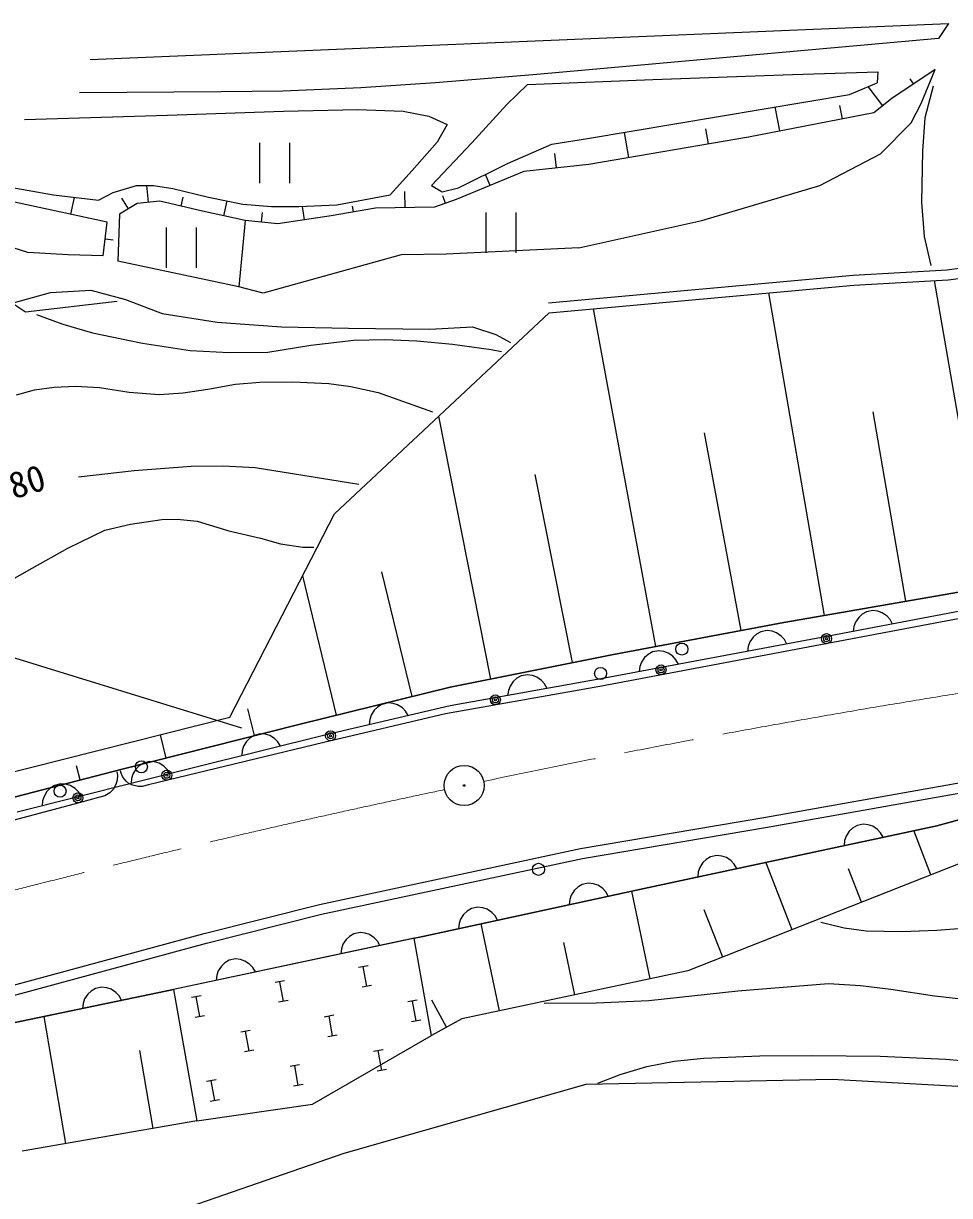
# Model space of a CAD drawing. Units: millimetres, scale not verified. Extents: x 40000 to 680000, y 20000 to 380000.
# Drawn here: x 148876 to 195198, y 269125 to 327772 of the extents above; entities that cross this region are included whole.
import ezdxf
from ezdxf.enums import TextEntityAlignment as Align

# ---------------------------------------------------------------- set-up
doc = ezdxf.new("R2010")
doc.units = ezdxf.units.MM
doc.header["$LTSCALE"] = 1000
doc.linetypes.add('CHAIN', pattern=[18.5, 12, -1.5, 3.5, -1.5])
for name, color, linetype, lineweight in [('S-BGD', 7, 'Continuous', 25), ('S-BMK', 2, 'CHAIN', 13), ('S-BMK-SRVR', 3, 'Continuous', 25), ('S-STR-HTXT', 7, 'Continuous', 13), ('S-STR-STRC', 7, 'Continuous', 25)]:
    doc.layers.add(name, color=color, linetype=linetype, lineweight=lineweight)
doc.styles.add('ＭＳ ゴシック', font='')
doc.styles.get('ＭＳ ゴシック').set_extended_font_data('MS Gothic')

msp = doc.modelspace()

# ---------------------------------------------------------------- linework, layer by layer
at = {"layer": 'S-BGD'}
for p, q in [((152212, 325975), (195142, 327772)), ((195142, 327772), (194643, 327020)), ((194643, 327020), (174549, 325223)), ((174549, 325223), (169484, 324805)), ((174092, 324721), (180361, 324972)), ((180361, 324972), (187336, 325223)), ((187336, 325223), (191613, 325348)), ((191613, 325348), (191571, 324805)), ((194477, 325474), (192318, 324011)), ((193398, 324742), (193230, 324993)), ((193772, 323760), (194477, 325474)), ((158772, 324345), (151672, 324304)), ((161844, 324387), (158772, 324345)), ((165747, 324554), (161844, 324387)), ((169484, 324805), (165747, 324554)), ((173054, 323719), (174092, 324721)), ((190201, 324220), (191571, 324805)), ((191862, 323656), (191126, 324615)), ((194381, 324638), (193966, 323050)), ((177083, 322010), (190201, 324220)), ((192318, 324011), (191405, 323301)), ((193273, 322799), (193772, 323760)), ((148932, 322967), (156073, 323175)), ((156073, 323175), (161886, 323384)), ((161886, 323384), (165581, 323468)), ((165581, 323468), (167864, 323384)), ((167864, 323384), (169151, 323134)), ((171310, 321797), (173054, 323719)), ((191405, 323301), (185136, 322089)), ((186703, 322392), (186474, 323592)), ((189838, 322998), (189709, 323673)), ((169151, 323134), (170065, 322716)), ((170065, 322716), (169567, 321838)), ((191737, 321253), (193273, 322799)), ((193966, 323050), (193842, 321379)), ((175298, 321737), (177083, 322010)), ((185136, 322089), (177161, 320721)), ((179155, 321063), (178941, 322323)), ((183142, 321747), (183015, 322496)), ((160687, 321791), (160687, 319778)), ((162207, 319778), (162207, 321791)), ((169567, 321838), (168321, 320418)), ((169281, 319666), (171310, 321797)), ((173085, 320760), (175298, 321737)), ((175531, 320545), (175454, 321269)), ((188706, 319666), (191737, 321253)), ((193842, 321379), (193800, 318830)), ((168321, 320418), (167224, 319197)), ((173900, 320369), (170523, 318963)), ((170640, 319549), (173085, 320760)), ((172212, 319666), (171986, 320215)), ((177161, 320721), (173900, 320369)), ((147737, 319666), (150377, 319197)), ((153366, 319314), (154530, 319666)), ((154530, 319666), (155384, 319666)), ((155132, 318826), (155046, 319666)), ((155384, 319666), (156355, 319510)), ((169281, 319666), (169825, 319353)), ((182811, 317911), (188706, 319666)), ((153055, 317830), (145835, 319393)), ((150377, 319197), (152628, 318924)), ((151250, 318221), (151432, 319069)), ((152628, 318924), (153366, 319314)), ((156355, 319510), (158140, 319080)), ((156762, 318631), (156867, 319074)), ((158140, 319080), (159848, 318728)), ((164545, 318689), (167224, 319197)), ((167961, 318553), (167951, 319363)), ((169825, 319353), (170640, 319549)), ((169980, 318768), (169847, 319142)), ((154569, 318768), (153676, 318221)), ((154123, 318494), (153801, 319026)), ((155695, 318885), (154569, 318768)), ((157830, 318377), (155695, 318885)), ((158897, 318142), (159060, 318891)), ((159848, 318728), (161285, 318611)), ((161285, 318611), (162643, 318611)), ((162643, 318611), (164545, 318689)), ((162934, 317947), (162838, 318619)), ((166486, 318533), (164274, 318142)), ((165380, 318338), (165328, 318634)), ((169436, 318572), (166486, 318533)), ((170523, 318963), (169436, 318572)), ((193800, 318830), (193925, 317117)), ((153676, 318221), (153599, 315877)), ((159965, 317908), (157830, 318377)), ((159965, 317908), (159654, 314587)), ((161595, 317752), (159965, 317908)), ((160780, 317830), (160826, 318320)), ((164274, 318142), (161595, 317752)), ((172004, 318308), (172004, 316295)), ((173524, 316295), (173524, 318308)), ((176656, 316541), (182811, 317911)), ((195078, 315450), (215925, 318220)), ((149096, 316306), (146068, 317283)), ((152861, 316150), (153055, 317830)), ((156010, 317555), (156010, 315542)), ((157530, 315542), (157530, 317555)), ((195125, 314949), (215966, 317718)), ((195125, 314949), (215966, 317718)), ((152958, 316990), (153363, 316943)), ((193925, 317117), (194257, 315654)), ((151114, 316189), (149096, 316306)), ((152861, 316150), (151114, 316189)), ((167767, 316189), (160858, 314275)), ((170019, 316228), (167767, 316189)), ((176656, 316541), (170019, 316228)), ((145331, 315759), (148979, 313337)), ((159654, 314587), (153599, 315877)), ((175132, 313799), (190379, 315184)), ((190379, 315184), (195078, 315450)), ((190416, 314682), (195125, 314949)), ((190416, 314682), (195125, 314949)), ((150222, 314314), (152240, 314431)), ((152240, 314431), (153987, 313962)), ((160858, 314275), (159654, 314587)), ((175177, 313298), (190416, 314682)), ((175177, 313298), (190416, 314682)), ((197088, 299571), (194449, 314911)), ((148436, 313806), (150222, 314314)), ((148979, 313337), (153560, 313884)), ((153987, 313962), (155811, 313259)), ((188939, 298151), (186162, 314296)), ((149532, 313212), (150845, 312721)), ((155811, 313259), (158567, 312830)), ((164438, 303233), (175177, 313298)), ((180513, 296598), (177384, 313498)), ((150845, 312721), (152336, 312288)), ((158567, 312830), (161789, 312595)), ((161789, 312595), (165128, 312517)), ((169203, 312478), (171338, 312595)), ((171338, 312595), (172503, 312204)), ((152336, 312288), (154833, 311773)), ((165128, 312517), (169203, 312478)), ((172503, 312204), (173240, 311814)), ((154833, 311773), (157215, 311409)), ((161105, 311317), (163244, 311673)), ((163244, 311673), (165398, 311923)), ((165398, 311923), (166947, 311955)), ((166947, 311955), (168545, 311885)), ((168545, 311885), (170338, 311731)), ((170338, 311731), (172277, 311451)), ((172277, 311451), (172784, 311354)), ((157215, 311409), (159164, 311308)), ((159164, 311308), (161105, 311317)), ((158103, 309481), (159483, 309717)), ((159483, 309717), (160707, 309827)), ((160707, 309827), (162357, 309846)), ((162357, 309846), (164155, 309757)), ((164155, 309757), (165244, 309609)), ((148523, 309196), (149424, 309434)), ((149424, 309434), (150415, 309576)), ((150415, 309576), (151482, 309624)), ((151482, 309624), (152680, 309558)), ((152680, 309558), (154161, 309331)), ((154161, 309331), (155671, 309211)), ((155671, 309211), (156871, 309290)), ((156871, 309290), (158103, 309481)), ((165244, 309609), (166613, 309305)), ((166613, 309305), (169341, 308341)), ((172258, 294969), (169652, 308120)), ((193014, 298861), (191382, 308347)), ((184773, 297397), (182940, 307294)), ((154421, 305400), (157269, 305617)), ((157269, 305617), (158872, 305635)), ((158872, 305635), (160469, 305549)), ((151634, 305088), (154421, 305400)), ((160469, 305549), (165649, 304726)), ((176341, 295789), (174476, 305201)), ((159199, 293062), (164438, 303233)), ((152940, 302414), (154223, 302717)), ((154223, 302717), (155805, 302958)), ((155805, 302958), (156572, 302975)), ((156572, 302975), (157569, 302870)), ((157569, 302870), (159150, 302390)), ((151097, 301523), (152940, 302414)), ((159150, 302390), (160736, 302017)), ((149316, 300522), (151097, 301523)), ((160736, 302017), (161729, 301742)), ((161729, 301742), (162849, 301575)), ((162849, 301575), (163404, 301562)), ((147460, 299470), (149316, 300522)), ((168324, 294094), (166805, 300339)), ((164541, 293162), (162844, 300139)), ((186902, 297796), (199125, 299926)), ((199125, 299926), (186902, 297796)), ((198855, 298590), (177704, 294589)), ((199094, 299011), (188789, 297041)), ((190656, 298054), (190497, 297818)), ((190830, 298210), (190656, 298054)), ((191051, 298334), (190830, 298210)), ((191366, 298394), (191051, 298334)), ((191616, 298360), (191366, 298394)), ((191835, 298279), (191616, 298360)), ((192069, 298119), (191835, 298279)), ((192224, 297944), (192069, 298119)), ((192348, 297721), (192224, 297944)), ((178383, 296199), (186902, 297796)), ((186902, 297796), (178383, 296199)), ((186081, 297396), (185766, 297337)), ((186332, 297360), (186081, 297396)), ((186550, 297278), (186332, 297360)), ((190416, 297598), (190383, 297346)), ((190497, 297818), (190416, 297598)), ((188789, 297041), (177941, 295017)), ((185210, 296824), (185129, 296604)), ((185370, 297058), (185210, 296824)), ((185545, 297214), (185370, 297058)), ((185766, 297337), (185545, 297214)), ((186783, 297117), (186550, 297278)), ((186938, 296941), (186783, 297117)), ((187060, 296718), (186938, 296941)), ((170216, 294560), (178383, 296199)), ((178383, 296199), (170216, 294560)), ((180121, 296202), (179947, 296047)), ((180343, 296325), (180121, 296202)), ((180657, 296384), (180343, 296325)), ((180908, 296349), (180657, 296384)), ((181127, 296267), (180908, 296349)), ((181360, 296105), (181127, 296267)), ((185129, 296604), (185094, 296352)), ((179705, 295592), (179670, 295340)), ((179786, 295812), (179705, 295592)), ((179947, 296047), (179786, 295812)), ((181514, 295930), (181360, 296105)), ((181637, 295707), (181514, 295930)), ((177941, 295017), (170216, 293633)), ((173552, 295008), (173376, 294853)), ((173774, 295129), (173552, 295008)), ((174089, 295186), (173774, 295129)), ((174339, 295149), (174089, 295186)), ((174557, 295065), (174339, 295149)), ((174789, 294902), (174557, 295065)), ((162649, 292696), (170216, 294560)), ((170216, 294560), (162649, 292696)), ((177704, 294589), (169979, 293230)), ((173214, 294620), (173131, 294401)), ((173376, 294853), (173214, 294620)), ((174942, 294725), (174789, 294902)), ((175063, 294502), (174942, 294725)), ((173131, 294401), (173094, 294149)), ((160440, 292137), (160104, 293484)), ((170216, 293633), (164078, 292195)), ((166418, 293404), (166268, 293163)), ((166585, 293568), (166418, 293404)), ((166801, 293701), (166585, 293568)), ((167112, 293774), (166801, 293701)), ((167364, 293750), (167112, 293774)), ((167586, 293678), (167364, 293750)), ((167827, 293528), (167586, 293678)), ((167989, 293359), (167827, 293528)), ((168121, 293142), (167989, 293359)), ((138351, 287790), (159199, 293062)), ((153813, 290459), (162649, 292696)), ((162649, 292696), (153813, 290459)), ((169979, 293230), (163904, 291796)), ((166197, 292939), (166173, 292686)), ((166268, 293163), (166197, 292939)), ((156022, 291018), (155730, 292185)), ((164078, 292195), (157455, 290540)), ((160409, 292149), (160195, 292013)), ((160719, 292227), (160409, 292149)), ((160971, 292207), (160719, 292227)), ((161195, 292138), (160971, 292207)), ((161437, 291991), (161195, 292138)), ((163904, 291796), (156104, 289909)), ((159884, 291603), (159816, 291379)), ((160030, 291847), (159884, 291603)), ((160195, 292013), (160030, 291847)), ((161601, 291825), (161437, 291991)), ((161737, 291610), (161601, 291825)), ((208798, 291481), (194560, 287631)), ((194560, 287631), (208798, 291481)), ((159816, 291379), (159796, 291125)), ((141219, 287211), (153813, 290459)), ((153813, 290459), (141219, 287211)), ((157455, 290540), (148565, 288304)), ((151714, 289918), (151534, 290623)), ((153539, 290321), (153580, 290165)), ((153759, 290253), (153731, 290370)), ((154495, 290460), (154349, 290215)), ((154660, 290626), (154495, 290460)), ((154873, 290762), (154660, 290626)), ((155184, 290840), (154873, 290762)), ((155436, 290821), (155184, 290840)), ((155659, 290752), (155436, 290821)), ((155902, 290606), (155659, 290752)), ((156067, 290440), (155902, 290606)), ((156202, 290225), (156067, 290440)), ((150739, 289722), (150429, 289644)), ((150991, 289703), (150739, 289722)), ((153563, 289911), (153498, 289686)), ((153580, 290165), (153563, 289911)), ((153845, 290067), (153759, 290253)), ((154018, 289860), (153845, 290067)), ((154172, 289732), (154018, 289860)), ((154355, 289652), (154172, 289732)), ((154282, 289991), (154262, 289737)), ((154349, 290215), (154282, 289991)), ((156104, 289909), (155132, 289674)), ((185902, 288038), (197028, 290017)), ((150050, 289341), (149905, 289097)), ((150215, 289507), (150050, 289341)), ((150429, 289644), (150215, 289507)), ((151214, 289634), (150991, 289703)), ((151457, 289488), (151214, 289634)), ((151622, 289322), (151457, 289488)), ((151758, 289107), (151622, 289322)), ((153193, 289272), (152943, 289122)), ((153356, 289440), (153193, 289272)), ((153498, 289686), (153356, 289440)), ((154617, 289591), (154355, 289652)), ((154821, 289599), (154617, 289591)), ((155132, 289674), (154821, 289599)), ((185989, 287543), (197113, 289521)), ((185989, 287543), (197113, 289521)), ((151667, 288783), (143727, 286676)), ((149837, 288873), (149817, 288619)), ((149905, 289097), (149837, 288873)), ((152634, 289040), (151667, 288783)), ((152943, 289122), (152633, 289040)), ((202948, 288613), (182115, 280366)), ((176738, 286491), (185902, 288038)), ((176832, 285996), (185989, 287543)), ((176832, 285996), (185989, 287543)), ((194560, 287631), (179919, 284496)), ((179919, 284496), (194560, 287631)), ((190350, 287512), (190180, 287352)), ((190569, 287641), (190350, 287512)), ((190882, 287708), (190569, 287641)), ((191133, 287679), (190882, 287708)), ((191354, 287603), (191133, 287679)), ((191591, 287448), (191354, 287603)), ((191750, 287276), (191591, 287448)), ((194268, 285177), (193405, 287384)), ((189950, 286891), (189922, 286638)), ((190026, 287113), (189950, 286891)), ((190180, 287352), (190026, 287113)), ((191878, 287057), (191750, 287276)), ((163678, 283688), (176738, 286491)), ((163791, 283198), (176832, 285996)), ((163791, 283198), (176832, 285996)), ((182859, 285784), (182705, 285545)), ((183030, 285944), (182859, 285784)), ((183248, 286073), (183030, 285944)), ((183561, 286140), (183248, 286073)), ((183813, 286112), (183561, 286140)), ((184033, 286036), (183813, 286112)), ((184270, 285881), (184033, 286036)), ((184429, 285709), (184270, 285881)), ((184558, 285489), (184429, 285709)), ((187324, 282428), (186006, 285799)), ((182630, 285323), (182601, 285070)), ((182705, 285545), (182630, 285323)), ((190796, 283802), (190142, 285476)), ((179919, 284496), (168848, 282091)), ((168848, 282091), (179919, 284496)), ((176600, 284558), (176430, 284397)), ((176818, 284687), (176600, 284558)), ((177131, 284755), (176818, 284687)), ((177382, 284727), (177131, 284755)), ((177603, 284652), (177382, 284727)), ((177841, 284498), (177603, 284652)), ((178000, 284326), (177841, 284498)), ((176201, 283936), (176174, 283683)), ((176277, 284158), (176201, 283936)), ((176430, 284397), (176277, 284158)), ((178129, 284107), (178000, 284326)), ((180229, 279965), (179307, 284363)), ((157911, 282237), (163678, 283688)), ((171064, 283355), (170894, 283194)), ((171282, 283485), (171064, 283355)), ((171595, 283553), (171282, 283485)), ((171846, 283525), (171595, 283553)), ((172067, 283449), (171846, 283525)), ((172305, 283295), (172067, 283449)), ((172464, 283124), (172305, 283295)), ((183851, 281053), (182924, 283426)), ((158037, 281750), (163791, 283198)), ((158037, 281750), (163791, 283198)), ((170666, 282733), (170638, 282480)), ((170741, 282955), (170666, 282733)), ((170894, 283194), (170741, 282955)), ((172686, 278362), (171770, 282726)), ((172593, 282905), (172464, 283124)), ((188763, 282807), (189931, 282524)), ((194561, 282406), (198706, 282737)), ((130216, 274754), (157911, 282237)), ((165401, 282222), (165182, 282093)), ((165714, 282289), (165401, 282222)), ((165965, 282260), (165714, 282289)), ((166186, 282183), (165965, 282260)), ((166423, 282028), (166186, 282183)), ((189931, 282524), (191025, 282373)), ((191025, 282373), (192829, 282339)), ((192829, 282339), (194561, 282406)), ((130357, 274271), (158037, 281750)), ((130357, 274271), (158037, 281750)), ((168848, 282091), (156380, 279440)), ((168417, 281999), (156380, 279440)), ((164857, 281695), (164781, 281473)), ((165011, 281934), (164857, 281695)), ((165182, 282093), (165011, 281934)), ((166581, 281856), (166423, 282028)), ((166709, 281636), (166581, 281856)), ((168417, 281999), (168848, 282091)), ((169288, 277127), (168417, 281999)), ((176458, 279164), (175906, 281792)), ((159480, 280963), (159167, 280897)), ((159731, 280935), (159480, 280963)), ((159952, 280858), (159731, 280935)), ((164781, 281473), (164752, 281220)), ((158623, 280370), (158547, 280148)), ((158778, 280608), (158623, 280370)), ((158949, 280768), (158778, 280608)), ((159167, 280897), (158949, 280768)), ((160189, 280703), (159952, 280858)), ((160348, 280531), (160189, 280703)), ((160476, 280311), (160348, 280531)), ((166112, 280621), (165639, 280536)), ((166052, 279588), (165876, 280579)), ((182115, 280366), (170800, 277961)), ((158547, 280148), (158519, 279895)), ((161936, 279868), (161463, 279783)), ((161876, 278835), (161699, 279826)), ((156380, 279440), (142089, 276446)), ((142089, 276446), (156380, 279440)), ((152090, 279199), (151935, 278961)), ((152261, 279359), (152090, 279199)), ((152480, 279487), (152261, 279359)), ((152793, 279552), (152480, 279487)), ((153044, 279523), (152793, 279552)), ((153265, 279445), (153044, 279523)), ((153501, 279289), (153265, 279445)), ((153659, 279117), (153501, 279289)), ((156380, 279440), (157551, 272863)), ((166288, 279631), (165816, 279545)), ((180163, 278884), (184607, 279364)), ((184607, 279364), (189143, 279728)), ((189143, 279728), (190742, 279641)), ((190742, 279641), (192266, 279457)), ((192266, 279457), (194440, 279115)), ((151858, 278740), (151829, 278487)), ((151935, 278961), (151858, 278740)), ((153787, 278897), (153659, 279117)), ((157759, 279116), (157287, 279031)), ((157699, 278082), (157523, 279073)), ((162112, 278878), (161639, 278793)), ((168574, 278896), (168102, 278811)), ((168514, 277863), (168338, 278854)), ((170044, 277544), (169302, 278904)), ((174915, 278752), (177516, 278765)), ((177516, 278765), (180163, 278884)), ((194440, 279115), (196661, 278875)), ((151003, 271722), (149908, 278084)), ((157936, 278125), (157463, 278040)), ((164398, 278143), (163925, 278058)), ((164338, 277110), (164162, 278101)), ((168750, 277905), (168278, 277820)), ((170800, 277961), (169288, 277127)), ((160222, 277391), (159749, 277305)), ((160162, 276357), (159985, 277348)), ((163337, 273691), (169288, 277127)), ((164574, 277153), (164102, 277068)), ((155368, 272482), (154696, 276389)), ((160398, 276400), (159925, 276315)), ((166860, 276418), (166387, 276333)), ((166800, 275385), (166624, 276376)), ((162684, 275665), (162211, 275580)), ((180050, 275585), (181429, 275841)), ((181429, 275841), (182910, 275999)), ((182910, 275999), (185708, 276117)), ((185708, 276117), (188329, 276130)), ((188329, 276130), (191727, 276094)), ((191727, 276094), (195017, 275954)), ((195017, 275954), (196610, 275802)), ((162624, 274632), (162447, 275623)), ((167036, 275428), (166564, 275342)), ((177601, 274740), (178719, 275182)), ((178719, 275182), (180050, 275585)), ((158507, 274913), (158035, 274828)), ((158447, 273879), (158271, 274870)), ((162860, 274675), (162387, 274590)), ((164912, 271240), (177029, 274705)), ((177029, 274705), (189325, 274952)), ((189325, 274952), (200268, 274334)), ((158684, 273922), (158211, 273837)), ((157551, 272863), (163337, 273691)), ((157551, 272863), (148820, 271341)), ((151391, 266577), (164912, 271240))]:
    msp.add_line(p, q, dxfattribs=at)
for centre, major_axis in [((181807, 296468), (0, 302)), ((189042, 296989), (0, 252)), ((189042, 296989), (0, 151)), ((189042, 296989), (0, 50.3)), ((180765, 295424), (0, 252)), ((177741, 295247), (0, 302)), ((180765, 295424), (0, 151)), ((180765, 295424), (0, 50.3)), ((172479, 293925), (0, 252)), ((172479, 293925), (0, 151)), ((172479, 293925), (0, 50.3)), ((164236, 292133), (0, 252)), ((164236, 292133), (0, 151)), ((164236, 292133), (0, 50.3)), ((154774, 290578), (0, 302)), ((156046, 290154), (0, 252)), ((156046, 290154), (0, 151)), ((156046, 290154), (0, 50.3)), ((150708, 289357), (0, 302)), ((151603, 289026), (0, 252)), ((151603, 289026), (0, 151)), ((151603, 289026), (0, 50.3)), ((174639, 285447), (0, 302))]:
    msp.add_ellipse(centre, major_axis=major_axis, ratio=0.993646, dxfattribs=at)
at = {"layer": 'S-BMK'}
for centre, start_param, end_param in [((274324, -202687), 0.120958, 0.206311), ((272322, -203109), 0.20622, 0.309287)]:
    msp.add_ellipse(centre, major_axis=(0, 503206), ratio=0.993646, start_param=start_param, end_param=end_param, dxfattribs=at)
at = {"layer": 'S-BMK-SRVR'}
for major_axis in [(0, 1006), (0, 40.3)]:
    msp.add_ellipse((170918, 289641), major_axis=major_axis, ratio=0.993646, dxfattribs=at)
at = {"layer": 'S-STR-STRC'}
msp.add_line((159793, 292505), (118566, 305234), dxfattribs=at)

# ---------------------------------------------------------------- texts
at = {"layer": 'S-STR-HTXT', "style": 'ＭＳ ゴシック'}
msp.add_text('80', height=1320, rotation=17.102, dxfattribs=at).set_placement((148502, 303580), align=Align.BOTTOM_LEFT)

doc.saveas('drawing.dxf')
